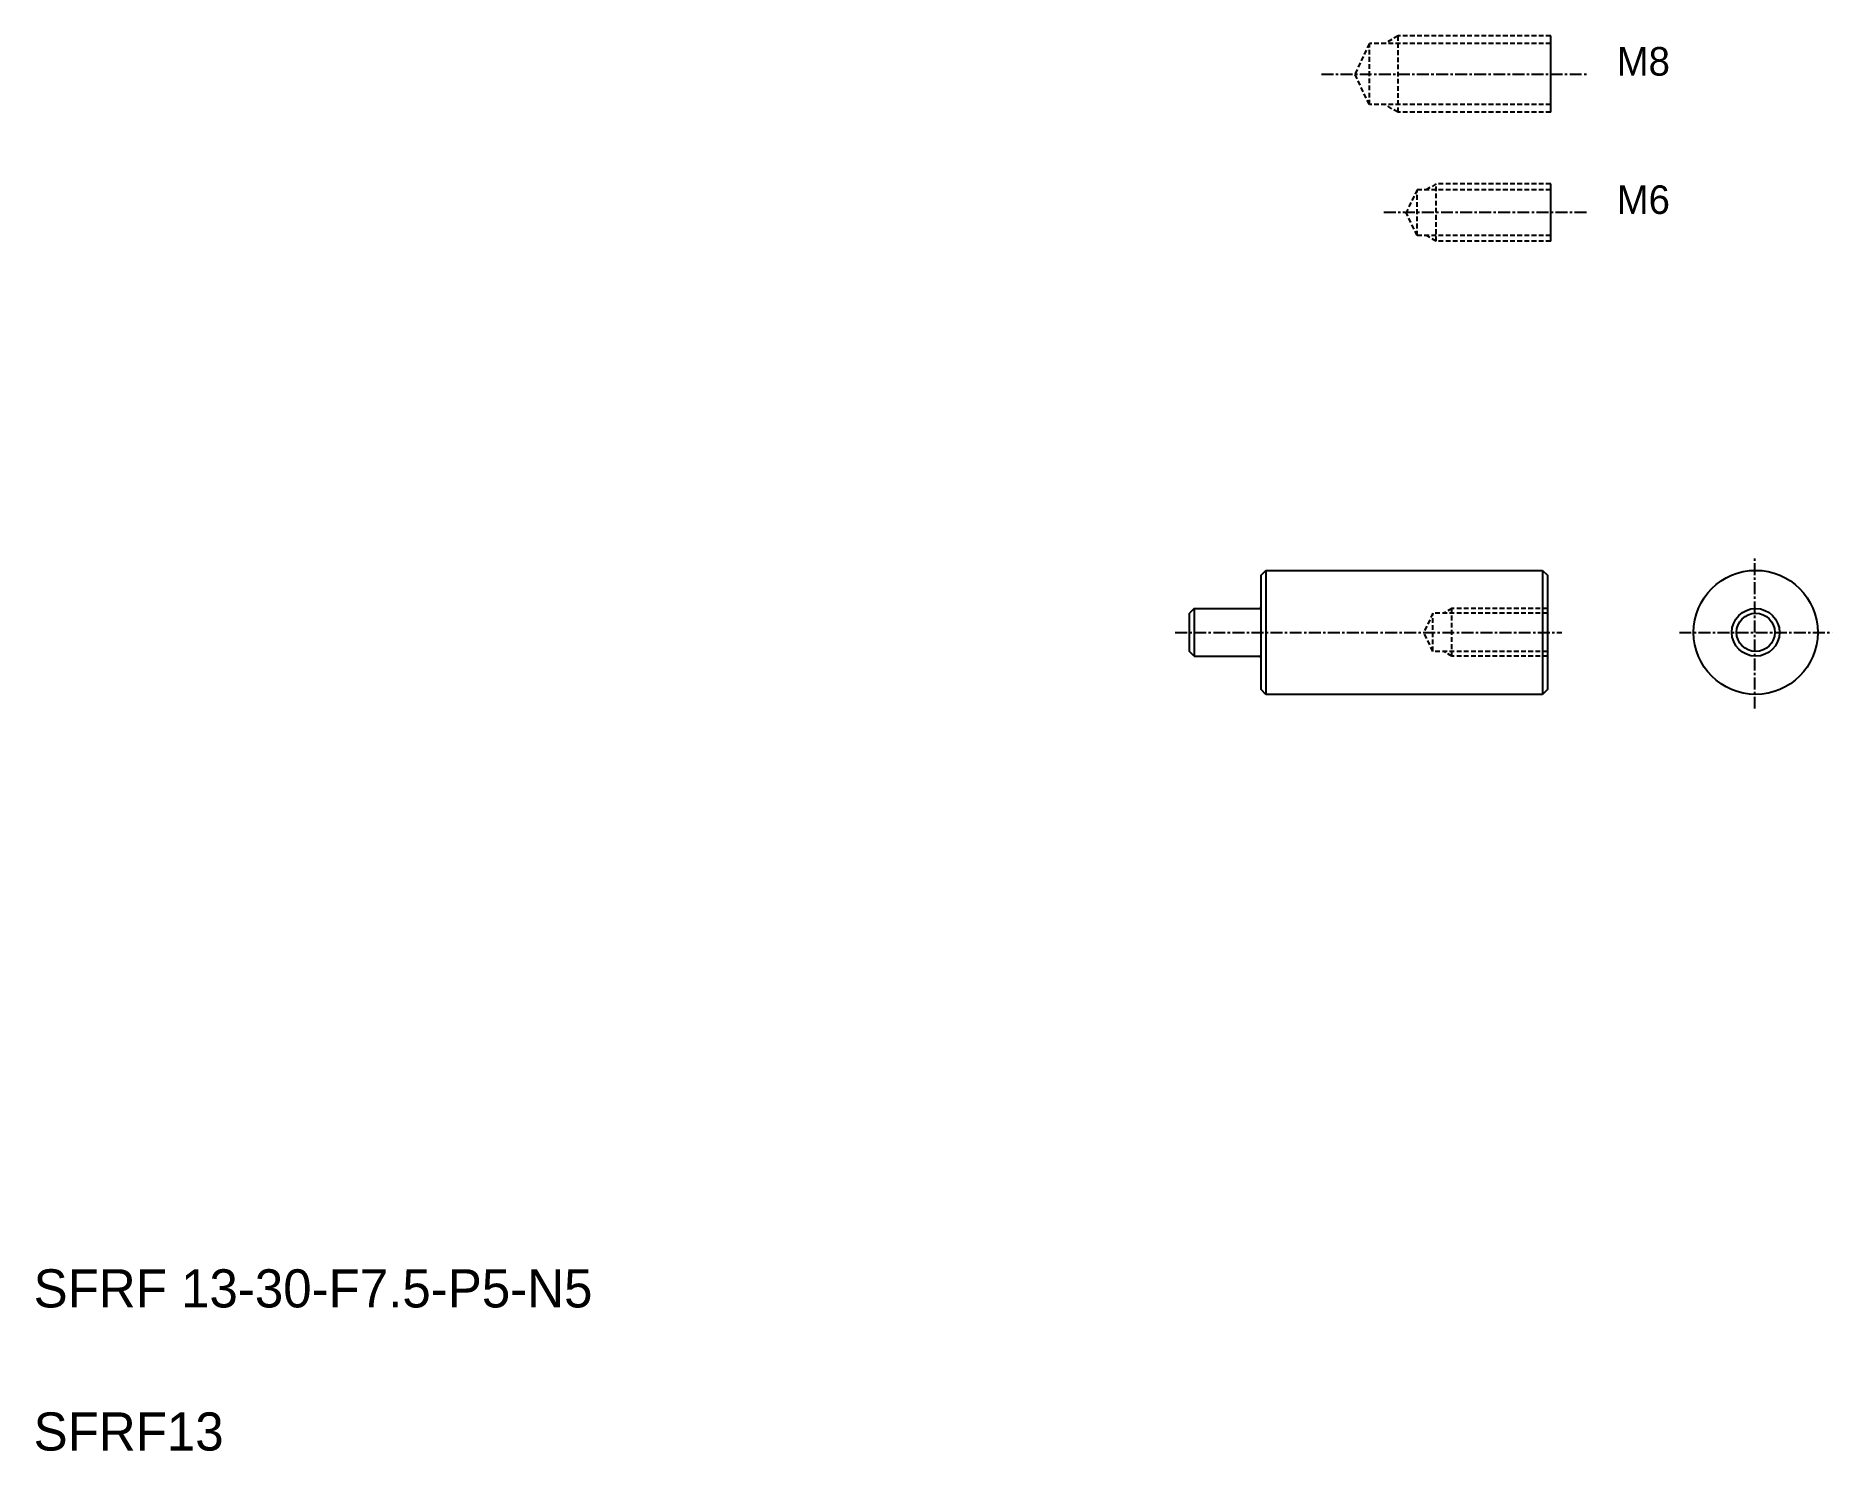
# Model space of a CAD drawing. Extents: x 10 to 198, y 10 to 158.
import ezdxf

# ---------------------------------------------------------------- set-up
doc = ezdxf.new("R2010")
doc.units = 0
doc.linetypes.add('CENTER', pattern=[2, 1.25, -0.25, 0.25, -0.25])
doc.linetypes.add('DASHED', pattern=[0.75, 0.5, -0.25])
doc.layers.get('0').update_dxf_attribs({"linetype": 'CONTINUOUS'})
doc.layers.add('CENTER', color=1, linetype='CENTER')

msp = doc.modelspace()

# ---------------------------------------------------------------- linework, layer by layer
at = {"color": 3, "linetype": 'DASHED'}
for p, q in [((152.97, 158.29), (151.59, 157.49)), ((152.97, 150.29), (152.97, 158.29)), ((168.97, 158.29), (152.97, 158.29)), ((149.97, 157.49), (148.45, 154.29)), ((149.97, 151.09), (149.97, 157.49)), ((168.97, 157.49), (149.97, 157.49)), ((149.97, 151.09), (148.45, 154.29)), ((168.97, 151.09), (149.97, 151.09)), ((152.97, 150.29), (151.59, 151.09)), ((168.97, 150.29), (152.97, 150.29)), ((154.97, 142.17), (153.83, 139.77)), ((154.97, 137.37), (154.97, 142.17)), ((168.97, 142.17), (154.97, 142.17)), ((156.97, 142.77), (155.93, 142.17)), ((156.97, 136.77), (156.97, 142.77)), ((168.97, 142.77), (156.97, 142.77)), ((154.97, 137.37), (153.83, 139.77)), ((168.97, 137.37), (154.97, 137.37)), ((156.97, 136.77), (155.93, 137.37)), ((168.97, 136.77), (156.97, 136.77)), ((158.62, 98.27), (157.75, 97.77)), ((168.62, 98.27), (158.62, 98.27)), ((158.62, 93.27), (158.62, 98.27)), ((156.62, 97.77), (155.67, 95.77)), ((168.62, 97.77), (156.62, 97.77)), ((156.62, 93.77), (156.62, 97.77)), ((156.62, 93.77), (155.67, 95.77)), ((168.62, 93.77), (156.62, 93.77)), ((158.62, 93.27), (157.75, 93.77)), ((168.62, 93.27), (158.62, 93.27))]:
    msp.add_line(p, q, dxfattribs=at)
at = {"color": 7, "linetype": 'CONTINUOUS'}
for p, q in [((168.97, 150.29), (168.97, 158.29)), ((168.97, 136.77), (168.97, 142.77)), ((138.62, 101.77), (139.12, 102.27)), ((138.62, 89.77), (138.62, 101.77)), ((139.12, 102.27), (168.12, 102.27)), ((139.12, 102.27), (139.12, 89.27)), ((168.12, 102.27), (168.12, 89.27)), ((168.12, 102.27), (168.62, 101.77)), ((168.62, 101.77), (168.62, 89.77)), ((131.62, 98.27), (131.12, 97.77)), ((131.62, 98.27), (138.42, 98.27)), ((131.62, 98.27), (131.62, 93.27)), ((139.12, 98.77), (139.12, 98.77)), ((131.12, 93.77), (131.12, 97.77)), ((131.62, 93.27), (131.12, 93.77)), ((131.62, 93.27), (138.42, 93.27)), ((139.12, 89.27), (138.62, 89.77)), ((168.12, 89.27), (139.12, 89.27)), ((168.62, 89.77), (168.12, 89.27))]:
    msp.add_line(p, q, dxfattribs=at)
msp.add_line((139.12, 95.77), (139.12, 95.77))
for radius in [6.5, 2]:
    msp.add_circle((190.45, 95.77), radius, dxfattribs=at)
at = {"color": 3, "linetype": 'CONTINUOUS'}
msp.add_circle((190.45, 95.77), 2.5, dxfattribs=at)
at = {"color": 7, "linetype": 'CONTINUOUS'}
for centre, start, end in [((138.42, 98.47), 270, 0), ((138.42, 93.07), 0, 90)]:
    msp.add_arc(centre, 0.2, start, end, dxfattribs=at)
at = {"layer": 'CENTER', "color": 1, "linetype": 'CENTER'}
for p, q in [((144.96, 154.29), (172.77, 154.29)), ((172.73, 139.77), (151.31, 139.77)), ((190.37, 87.77), (190.37, 103.77)), ((129.62, 95.77), (170.12, 95.77)), ((182.45, 95.77), (198.46, 95.77))]:
    msp.add_line(p, q, dxfattribs=at)

# ---------------------------------------------------------------- texts
at = {"color": 7, "linetype": 'CONTINUOUS'}
for s, height, p in [('M8', 3, (175.89, 154.13)), ('M6', 3, (175.89, 139.63)), ('SFRF 13-30-F7.5-P5-N5', 4, (10, 25)), ('SFRF13', 4, (10, 10))]:
    msp.add_text(s, height=height, dxfattribs=at).set_placement(p)

doc.saveas('drawing.dxf')
